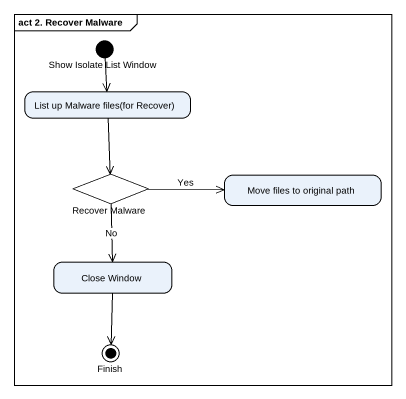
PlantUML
@startuml
mainframe act 2. Recover Malware
hide empty description
state "Show Isolate List Window" as Show_Isolate_List_Window <<start>>
state "List up Malware files(for Recover)" as List_up_Malware_files_for
state "Recover Malware" as Recover_Malware <<choice>>
state "Move files to original path" as Move_files_to_original_path
state "Close Window" as Close_Window
state Finish <<end>>
Show_Isolate_List_Window --> List_up_Malware_files_for
List_up_Malware_files_for --> Recover_Malware
Recover_Malware -right-> Move_files_to_original_path : Yes
Recover_Malware --> Close_Window : No
Close_Window --> Finish
@enduml
